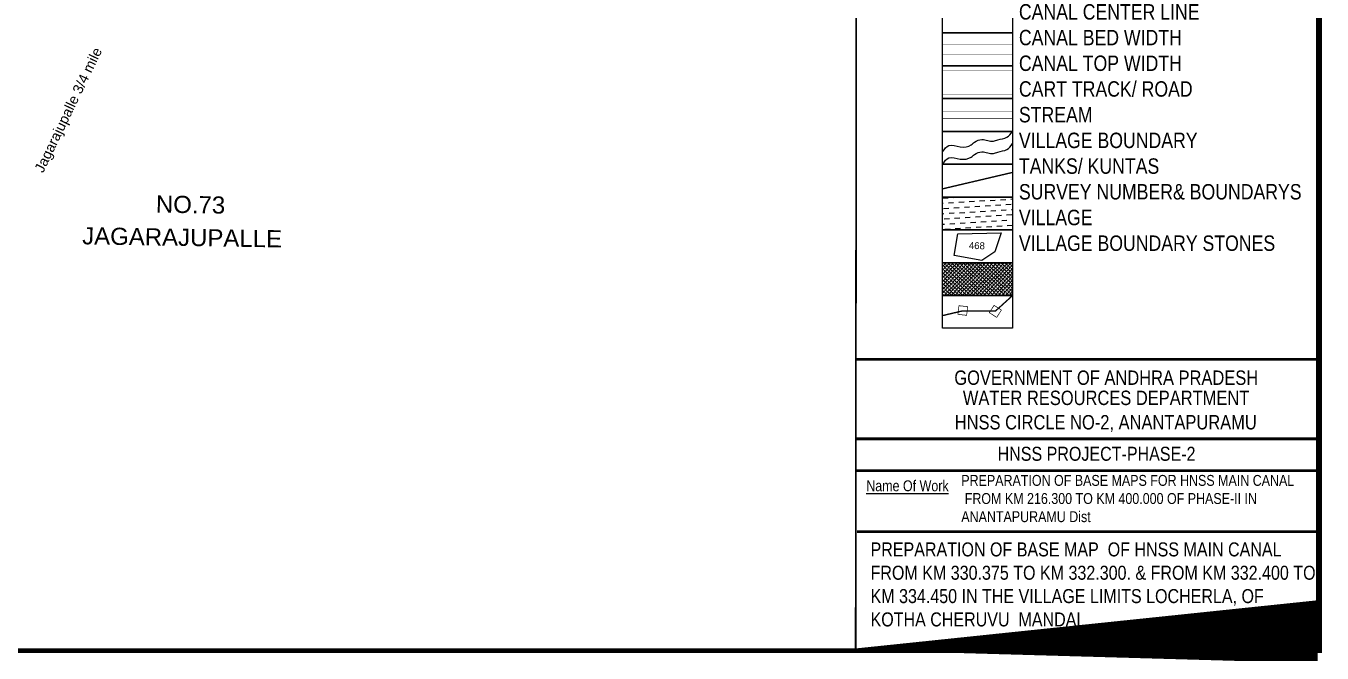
# Model space of a CAD drawing. Header units: feet. Extents: x 793020 to 798207, y 1563925 to 1571484.
# Drawn here: x 795564 to 798207, y 1563925 to 1565204 of the extents above; entities that cross this region are included whole.
import ezdxf
from ezdxf.enums import TextEntityAlignment as Align

# ---------------------------------------------------------------- set-up
doc = ezdxf.new("R2010")
doc.units = ezdxf.units.FT
doc.header["$LTSCALE"] = 15
doc.header["$MEASUREMENT"] = 0
doc.linetypes.add('ACAD_ISO02W100', pattern=[15, 12, -3])
doc.linetypes.add('HIDDEN2', pattern=[0.1875, 0.125, -0.0625])
for name, color, linetype in [('CANAL1', 7, 'Continuous'), ('CSMark', 72, 'Continuous'), ('FRAME 025', 7, 'Continuous'), ('PLOT NO', 7, 'Continuous'), ('ROADS', 6, 'Continuous'), ('tank', 4, 'Continuous'), ('TEXT', 1, 'Continuous'), ('text2', 7, 'Continuous'), ('TITLEBLOCK', 7, 'Continuous'), ('VILLAGE', 30, 'Continuous'), ('VILLAGE STONES', 240, 'Continuous')]:
    doc.layers.add(name, color=color, linetype=linetype)
doc.layers.add('VILLAGE BOUNDRY', color=5, linetype='HIDDEN2', lineweight=100)
doc.styles.add('ARIALN', font='ARIALN.TTF')
doc.styles.get("Standard").update_dxf_attribs({"font": 'arial.ttf'})
doc.linetypes.add('DOTS', pattern='A,1e-06,-3,["●",Standard,S=3,R=0,X=-1.25,Y=-1.25],-3', length=6.000001)

msp = doc.modelspace()

# ---------------------------------------------------------------- hatches: boundary and pattern name
at = {"layer": 'tank'}
h = msp.add_hatch(dxfattribs=at)
h.set_pattern_fill('DASH', color=256, scale=85.05356056635993, angle=3.540536199359491, style=0)
h.set_pattern_definition([(3.540536199359491, (256135.4471658609, 376862.716349551), (9.954845880905442, 11.26796004803678), [10.63169507079499, -10.63169507079499])])
h.paths.add_polyline_path([(797433.4930753813, 1564854.980114547), (797576.3107562672, 1564854.980114547), (797576.3107562672, 1564788.014659494), (797433.4930753813, 1564788.014659494)])
at = {"layer": 'VILLAGE', "linetype": 'Continuous'}
h = msp.add_hatch(dxfattribs=at)
h.set_pattern_fill('SACNCR', color=256, scale=57.12762701504072, angle=1.530319929093559, style=0)
h.set_pattern_definition([(46.53031992909356, (256135.4471658609, 376862.716349551), (-3.886848780013548, 3.684574612132073), []), (46.53031992909356, (256139.2328775721, 376862.8174866354), (-3.886848780013548, 3.684574612132073), [0, -5.355715032660068])])
h.paths.add_polyline_path([(797433.4930753813, 1564721.049204441), (797576.3107562672, 1564721.049204441), (797576.3107562672, 1564654.083749389), (797433.4930753813, 1564654.083749389)])

# ---------------------------------------------------------------- linework, layer by layer
at = {"layer": 'CANAL1', "color": 5, "ltscale": 100, "const_width": 0.7, "elevation": -1.435595690917786}
for points in [[(797576.3107562672, 1565166.824662283), (797433.4930753813, 1565166.824662283)], [(797576.3107562672, 1565145.824662283), (797433.4930753813, 1565145.824662283)]]:
    msp.add_lwpolyline(points, dxfattribs=at)
at = {"layer": 'CANAL1', "color": 1, "ltscale": 100, "const_width": 0.7, "elevation": -1.435595690917786}
for points in [[(797576.3107562672, 1565113.859207231), (797433.4930753813, 1565113.859207231)], [(797576.3107562672, 1565064.859207231), (797433.4930753813, 1565064.859207231)]]:
    msp.add_lwpolyline(points, dxfattribs=at)
at = {"layer": 'CSMark', "color": 5, "const_width": 3.5, "elevation": -1.435595690917786}
msp.add_lwpolyline([(797257.5377825513, 1565301.402011048), (798196.6682796204, 1565301.402011048), (798196.6682796222, 1563932.431255897), (797256.2621420376, 1563932.510457952)], close=True, dxfattribs=at)
at = {"layer": 'FRAME 025', "lineweight": -3, "const_width": 5.712762701504072, "elevation": -1.435595690917786}
for points in [[(797256.430997684, 1564523.887758138), (798196.8371352685, 1564523.887758138)], [(797256.2621420376, 1564361.682299249), (798196.6682796222, 1564361.682299249)], [(797256.2621420376, 1564296.809715569), (798196.6682796222, 1564296.809715569)], [(797259.2969605472, 1564172.119711539), (798199.7030981318, 1564172.119711539)]]:
    msp.add_lwpolyline(points, dxfattribs=at)
at = {"layer": 'PLOT NO', "elevation": -1.435595690917786}
for points in [[(797433.4930753813, 1565256.772844862), (797576.3107562672, 1565256.772844862), (797576.3107562672, 1565189.80738981), (797433.4930753813, 1565189.80738981)], [(797433.4930753813, 1565189.80738981), (797576.3107562672, 1565189.80738981), (797576.3107562672, 1565122.841934757), (797433.4930753813, 1565122.841934757)], [(797433.4930753813, 1565122.841934757), (797576.3107562672, 1565122.841934757), (797576.3107562672, 1565055.876479704), (797433.4930753813, 1565055.876479704)], [(797433.4930753813, 1565055.876479704), (797576.3107562672, 1565055.876479704), (797576.3107562672, 1564988.911024652), (797433.4930753813, 1564988.911024652)], [(797433.4930753813, 1564988.911024652), (797576.3107562672, 1564988.911024652), (797576.3107562672, 1564921.945569599), (797433.4930753813, 1564921.945569599)], [(797433.4930753813, 1564921.945569599), (797576.3107562672, 1564921.945569599), (797576.3107562672, 1564854.980114547), (797433.4930753813, 1564854.980114547)], [(797433.4930753813, 1564854.980114547), (797576.3107562672, 1564854.980114547), (797576.3107562672, 1564788.014659494), (797433.4930753813, 1564788.014659494)], [(797433.4930753813, 1564788.014659494), (797576.3107562672, 1564788.014659494), (797576.3107562672, 1564721.049204441), (797433.4930753813, 1564721.049204441)], [(797433.4930753813, 1564721.049204441), (797576.3107562672, 1564721.049204441), (797576.3107562672, 1564654.083749389), (797433.4930753813, 1564654.083749389)], [(797433.4930753813, 1564654.083749389), (797576.3107562672, 1564654.083749389), (797576.3107562672, 1564587.118294336), (797433.4930753813, 1564587.118294336)]]:
    msp.add_lwpolyline(points, close=True, dxfattribs=at)
msp.add_lwpolyline([(797457.4115417204, 1564735.984288498), (797464.7320698022, 1564780.125828124), (797552.9079651848, 1564782.08374655), (797540.1713193769, 1564743.412697529), (797513.5507388429, 1564725.696544209), (797457.4115417204, 1564735.984288498)], dxfattribs=at)
at = {"layer": 'PLOT NO', "color": 4}
for points in [[(797433.4930753813, 1564947.468391782, -1.435595690917786), (797446.5998524898, 1564960.088270229, -1.435595690917786), (797469.5453027798, 1564957.421994732, -1.435595690917786), (797491.9572981707, 1564961.68784701, -1.435595690917786), (797498.5385437248, 1564967.020240907, -1.435595690917786), (797513.6580203631, 1564972.174799318, -1.435595690917786), (797525.5754552961, 1564970.219551566, -1.435595690917786), (797537.3150719295, 1564968.97533156, -1.435595690917786), (797546.2086115348, 1564971.819285445, -1.435595690917786), (797564.7076201001, 1564976.796008371, -1.435595690917786), (797576.3107562672, 1564988.911024652, -1.435595690917786)], [(797433.4930753813, 1564922.390786707, -1.435595690917786), (797446.5998524898, 1564935.010665155, -1.435595690917786), (797469.5453027798, 1564932.344389657, -1.435595690917786), (797491.9572981707, 1564936.610241935, -1.435595690917786), (797498.5385437248, 1564941.942635832, -1.435595690917786), (797513.6580203631, 1564947.097194244, -1.435595690917786), (797525.5754552961, 1564945.141946492, -1.435595690917786), (797537.3150719295, 1564943.897726486, -1.435595690917786), (797546.2086115348, 1564946.741680371, -1.435595690917786), (797564.7076201001, 1564951.718403296, -1.435595690917786), (797576.3107562672, 1564963.833419577, -1.435595690917786)]]:
    msp.add_spline(points, degree=3, dxfattribs=at)
at = {"layer": 'ROADS', "linetype": 'DOTS', "lineweight": -2, "ltscale": 0.15, "const_width": 1, "elevation": -1.435595690917786}
msp.add_lwpolyline([(797433.4930753813, 1565029.393752178), (797576.3107562672, 1565029.393752178)], dxfattribs=at)
at = {"layer": 'ROADS', "linetype": 'HIDDEN2', "lineweight": -2, "ltscale": 10, "const_width": 1, "elevation": -1.435595690917786}
msp.add_lwpolyline([(797433.4930753813, 1565015.393752178), (797576.3107562672, 1565015.393752178)], dxfattribs=at)
at = {"layer": 'text2', "color": 5, "lineweight": -2, "const_width": 10, "elevation": -2.050850987025408}
msp.add_lwpolyline([(798202.3415504479, 1571072.738903399), (793024.6950223907, 1571072.738903399), (793024.6950223907, 1563929.616771659), (798202.3415504479, 1563929.616771659)], close=True, dxfattribs=at)
at = {"layer": 'VILLAGE BOUNDRY', "linetype": 'ACAD_ISO02W100', "ltscale": 2, "const_width": 2.8, "elevation": -1.435595690917786}
for points in [[(797433.4930753813, 1564871.677012892), (797576.3107562672, 1564905.199630342)], [(797433.4930753813, 1564613.095104959), (797472.982248364, 1564622.388580072), (797541.3031886271, 1564622.388580072), (797576.3107562672, 1564654.083749389)]]:
    msp.add_lwpolyline(points, dxfattribs=at)
at = {"layer": 'VILLAGE STONES', "const_width": 1.422354714881823, "elevation": -1.435595690917786}
for points in [[(797466.8823126903, 1564633.276419378), (797484.5537248035, 1564631.319517487), (797482.5968229127, 1564613.648105374), (797464.9254107996, 1564615.605007265)], [(797528.8938149525, 1564619.07072084), (797538.5497309044, 1564633.999604195), (797553.478614259, 1564624.343688243), (797543.8226983071, 1564609.414804889)]]:
    msp.add_lwpolyline(points, close=True, dxfattribs=at)

# ---------------------------------------------------------------- texts
at = {"layer": 'PLOT NO', "lineweight": -2}
msp.add_text('Jagarajupalle 3/4 mile', height=20.50850987025408, rotation=64.24884347820259, dxfattribs=at).set_placement((795599.2254038407, 1564902.763183505, -2.050850987025408))
at = {"layer": 'PLOT NO'}
msp.add_text('468', height=14, rotation=358.6877058955936, dxfattribs=at).set_placement((797503.5052663287, 1564755.755016433, -1.435595690917786), align=Align.MIDDLE_CENTER)
at = {"layer": 'TEXT', "lineweight": -2}
for s, p in [('NO.73', (795829.1613349769, 1564823.234181824, -2.050850987025408)), ('JAGARAJUPALLE', (795678.8629979186, 1564758.523468103, -2.050850987025408))]:
    msp.add_text(s, height=35, rotation=359.0964585823122, dxfattribs=at).set_placement(p)
at = {"layer": 'TITLEBLOCK', "extrusion": (0.000201441454039347, 0.004806825185374129, 0.9999884268595203), "style": 'ARIALN'}
for s, height, p in [('GOVERNMENT OF ANDHRA PRADESH ', 29.33056245551074, (797457.4202517413, 1564452.950338868, 7674.857221160702)), ('HNSS PROJECT-PHASE-2', 28.56381350752036, (797545.7095653485, 1564298.100581368, 7675.309157146758)), ('%%UName Of Work', 22.17896821050876, (797277.8925389267, 1564236.02481273, 7675.69716459238))]:
    msp.add_text(s, height=height, rotation=359.9999445040718, dxfattribs=at).set_placement(p)
at = {"layer": 'TITLEBLOCK', "extrusion": (0.000201441454039347, 0.00480682518537413, 0.9999884268595203), "style": 'ARIALN'}
for s, p in [('WATER RESOURCES DEPARTMENT  ', (797474.9052643952, 1564411.819953903, 7674.319769971538)), ('HNSS CIRCLE NO-2, ANANTAPURAMU', (797458.3107492101, 1564362.073109851, 7674.077299925474))]:
    msp.add_text(s, height=29.33056245551074, rotation=359.9999445040718, dxfattribs=at).set_placement(p)
at = {"layer": 'TITLEBLOCK', "extrusion": (0.000201441454039347, 0.004806825185374129, 0.9999884268595203), "attachment_point": 1, "style": 'ARIALN'}
for s, insert, char_height, width, text_direction in [('CANAL CENTER LINE \\PCANAL BED WIDTH {\\H1.5288x; }\\PCANAL TOP WIDTH {\\H1.3525x; }\\PCART TRACK/ ROAD{\\H1.4113x; }\\PSTREAM {\\H1.3917x; }\\PVILLAGE BOUNDARY{\\H1.3982x; }\\PTANKS/ KUNTAS{\\H1.3961x; }\\PSURVEY NUMBER& BOUNDARYS{\\H1.3968x; }\\PVILLAGE{\\H1.3966x; }\\PVILLAGE BOUNDARY STONES{\\H1.3966x; }', (797589.1701546024, 1565248.443820529, -1.435595691037475), 31.45375374708413, 659.4566809759554, (0.9999999797106702, -9.685810584279522e-07, -0.000201439125435706)), ('PREPARATION OF BASE MAPS FOR HNSS MAIN CANAL\\P FROM KM 216.300 TO KM 400.000 OF PHASE-II IN ANANTAPURAMU Dist', (797471.6634891051, 1564287.974831729, -4.007308120756402), 22.17896821050876, 715.9095592362164, (0.9999999797106701, -9.68581058427952e-07, -0.0002014391254357059)), ('PREPARATION OF BASE MAP  OF HNSS MAIN CANAL  FROM KM {\\C1;330.375} TO KM {\\C1;332.300\\C0;. & }FROM KM {\\C1;332.400} TO KM {\\C1;334.450} {\\C0;IN THE VILLAGE LIMITS \\C1;LOCHERLA,\\C0; OF\\C1; \\C0;KOTHA CHERUVU  MANDAL.}', (797286.6062887269, 1564150.415777709, -4.747648512476758), 28.56381350752036, 914.2930211034027, (0.9999999797106702, -9.685810584279522e-07, -0.000201439125435706))]:
    msp.add_mtext(s, dxfattribs=dict(at, insert=insert, char_height=char_height, width=width, text_direction=text_direction))

doc.saveas('drawing.dxf')
